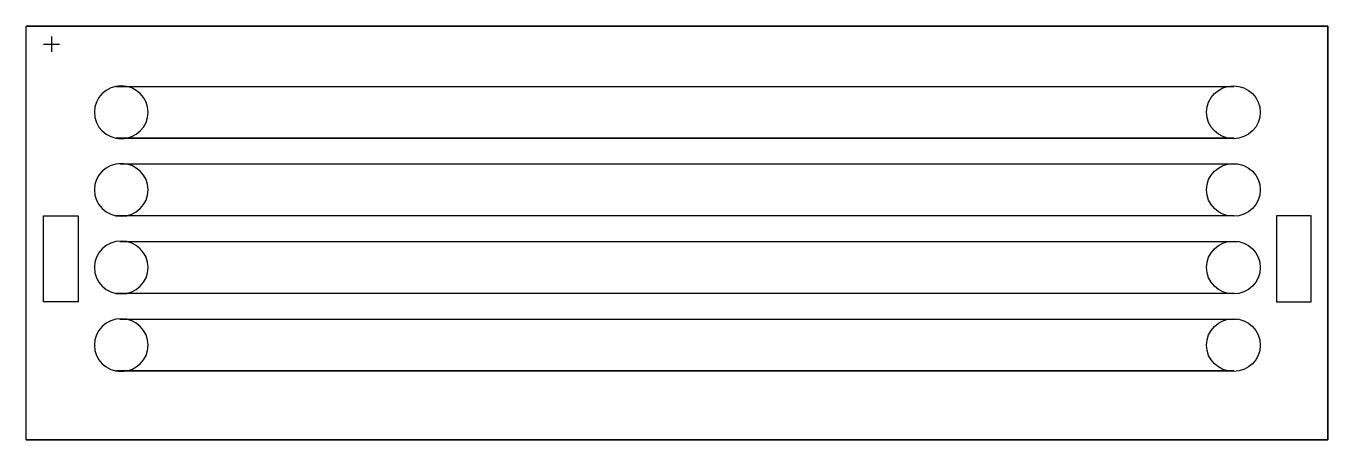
# Model space of a CAD drawing. Header units: millimetres. Extents: x 70 to 75670, y 460 to 24460.
import ezdxf

# ---------------------------------------------------------------- set-up
doc = ezdxf.new("R2010")
doc.units = ezdxf.units.MM
doc.layers.get('0').update_dxf_attribs({"color": 1})

msp = doc.modelspace()

# ---------------------------------------------------------------- linework, layer by layer
at = {"color": 1}
for p, q in [((70, 460), (70, 24460)), ((70, 460), (70, 24460)), ((1549, 23860), (1549, 22960)), ((1090, 23410), (2008, 23410)), ((1090, 8460), (1090, 13460))]:
    msp.add_line(p, q, dxfattribs=at)
for p, q in [((70, 24460), (75670, 24460)), ((75670, 24460), (70, 24460)), ((75670, 460), (75670, 24460)), ((75670, 24460), (75670, 460)), ((5300, 20962), (70200, 20962)), ((5300, 20962), (70200, 20962)), ((5300, 17959), (70200, 17959)), ((70200, 17959), (5300, 17959)), ((5525, 16467), (70425, 16467)), ((5525, 16467), (70425, 16467)), ((1090, 13460), (3090, 13460)), ((3090, 13460), (3090, 8460)), ((70200, 13459), (5300, 13459)), ((70200, 13459), (5300, 13459)), ((72690, 13460), (72690, 8460)), ((74690, 13460), (72690, 13460)), ((74690, 8460), (74690, 13460)), ((5525, 11967), (70425, 11967)), ((5525, 11967), (70425, 11967)), ((3090, 8460), (1090, 8460)), ((70200, 8959), (5300, 8959)), ((70200, 8959), (5300, 8959)), ((72690, 8460), (74690, 8460)), ((5525, 7467), (70425, 7467)), ((5525, 7467), (70425, 7467)), ((70200, 4459), (5300, 4459)), ((5300, 4459), (70200, 4459)), ((70, 460), (75670, 460)), ((75670, 460), (70, 460))]:
    msp.add_line(p, q)
for centre in [(5600, 19460), (5600, 14960), (5600, 10460), (5600, 5960)]:
    msp.add_ellipse(centre, major_axis=(-1561, 0), ratio=0.980392, start_param=3.141593, end_param=9.424778, dxfattribs=at)
for centre in [(70180, 19460), (70180, 14960), (70180, 10460), (70180, 5960)]:
    msp.add_ellipse(centre, major_axis=(1561, 0), ratio=0.980392, dxfattribs=at)

doc.saveas('drawing.dxf')
